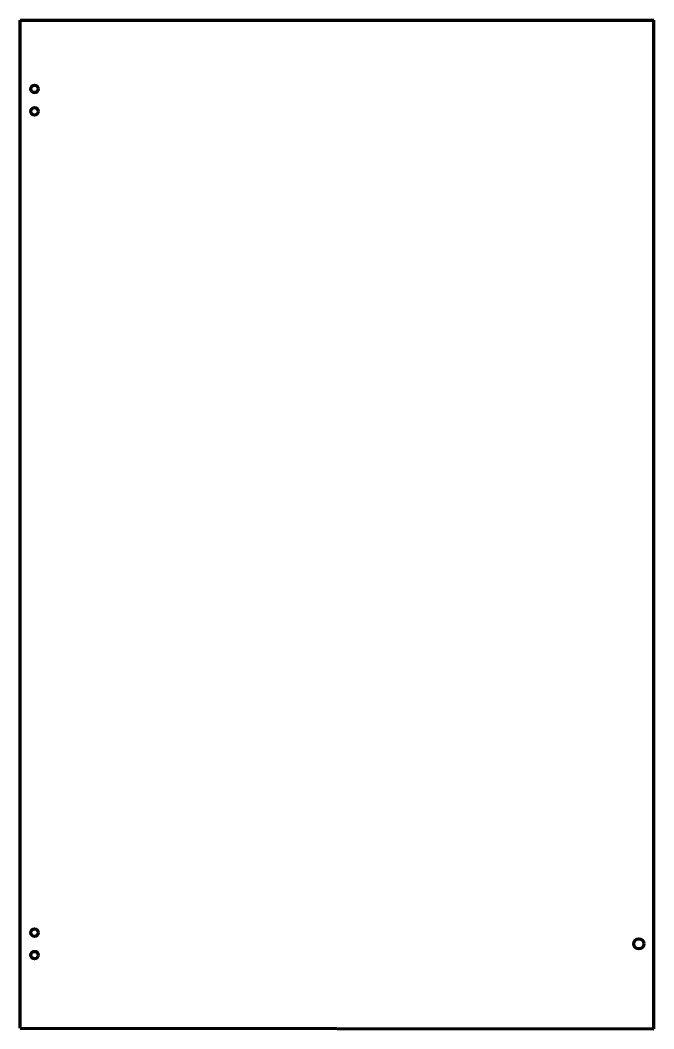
# Model space of a CAD drawing. Header units: inches. Extents: x 0 to 63, y 0 to 101.
import ezdxf

# ---------------------------------------------------------------- set-up
doc = ezdxf.new("R2010")
doc.units = ezdxf.units.IN
doc.header["$MEASUREMENT"] = 0
doc.layers.get('0').update_dxf_attribs({"linetype": 'CONTINUOUS'})

msp = doc.modelspace()

# ---------------------------------------------------------------- linework, layer by layer
at = {"color": 7, "lineweight": 90}
for p, q in [((0, 0.0625), (0, 100.875)), ((0, 100.875), (63.375, 100.875)), ((63.375, 0), (63.375, 100.875)), ((0, 0.0625), (63.375, 0))]:
    msp.add_line(p, q, dxfattribs=at)
for centre, radius in [((1.4375, 94), 0.375), ((1.4375, 91.75), 0.375), ((1.4375, 9.625), 0.375), ((61.875, 8.5), 0.5), ((1.4375, 7.375), 0.375)]:
    msp.add_circle(centre, radius, dxfattribs=at)

doc.saveas('drawing.dxf')
